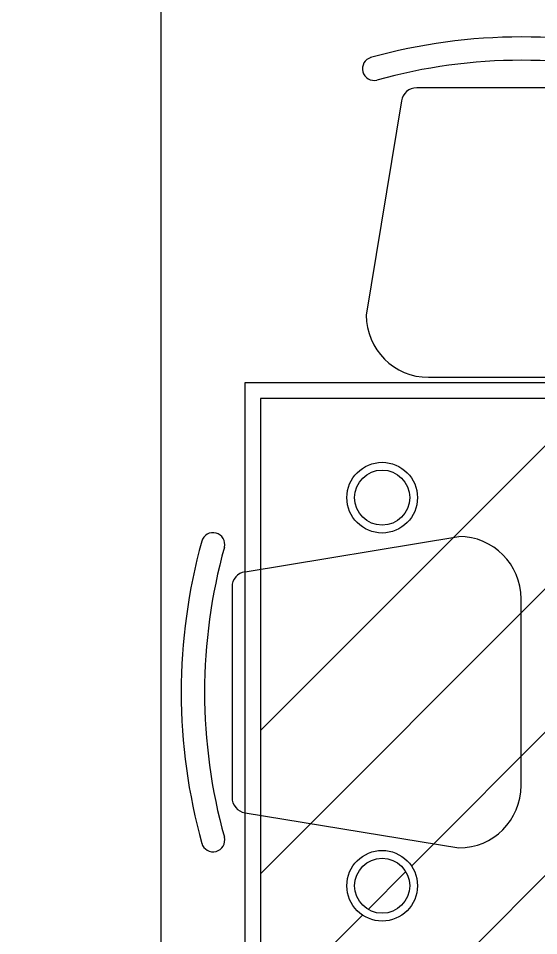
# Model space of a CAD drawing. Header units: millimetres. Extents: x -21393 to 12613, y -4339 to 30737.
# Drawn here: x -14327 to -13658, y 4245 to 5423 of the extents above; entities that cross this region are included whole.
import ezdxf

# ---------------------------------------------------------------- set-up
doc = ezdxf.new("R2010")
doc.units = ezdxf.units.MM
doc.layers.add('布置', color=7, linetype='Continuous')

# ---------------------------------------------------------------- blocks, each defined once
blk = doc.blocks.new('ghj')
at = {"layer": '布置'}
h = blk.add_hatch(dxfattribs=at)
h.set_pattern_fill('ANSI34', color=256, scale=41, style=0)
h.set_pattern_definition([(45, (-23510.26, 8269), (-552.3, 552.3), []), (45, (-23326.2, 8269), (-552.3, 552.3), []), (45, (-23142.1, 8269), (-552.3, 552.3), []), (45, (-22958, 8269), (-552.3, 552.3), [])])
h.paths.add_polyline_path([(-22219.8, 8518.7), (-22219.8, 9278.7), (-23579.8, 9278.7), (-23579.8, 8518.7)])
h.paths.add_polyline_path([(-22327.5, 8652.7, -1), (-22418.2, 8652.7, -1)], flags=16)
h.paths.add_polyline_path([(-22337.5, 8652.7, -1), (-22408.2, 8652.7, -1)], flags=0)
h.paths.add_polyline_path([(-22418.2, 9151.2, -1), (-22327.5, 9151.2, -1)], flags=16)
h.paths.add_polyline_path([(-22408.2, 9151.2, -1), (-22337.5, 9151.2, -1)], flags=0)
h.paths.add_polyline_path([(-23377.8, 8652.7, -1), (-23468.6, 8652.7, -1)], flags=16)
h.paths.add_polyline_path([(-23387.8, 8652.7, -1), (-23458.6, 8652.7, -1)], flags=0)
h.paths.add_polyline_path([(-23468.6, 9151.2, -1), (-23377.8, 9151.2, -1)], flags=16)
h.paths.add_polyline_path([(-23458.6, 9151.2, -1), (-23387.8, 9151.2, -1)], flags=0)
for p, q in [((-23108.6, 9677.6), (-23378.8, 9677.6)), ((-23398.5, 9660.9), (-23443.7, 9385.8)), ((-22199.8, 9298.7), (-23599.8, 9298.7)), ((-23599.8, 9298.7), (-23599.8, 8498.7)), ((-23363.7, 9305.8), (-23123.7, 9305.8)), ((-23599.5, 9056.1), (-23324.5, 9101.3)), ((-23616.3, 9036.4), (-23616.3, 8766.2)), ((-23244.5, 8781.3), (-23244.5, 9021.3)), ((-23599.5, 8746.5), (-23324.5, 8701.3))]:
    blk.add_line(p, q, dxfattribs=at)
blk.add_lwpolyline([(-23579.8, 8518.7), (-22219.8, 8518.7), (-22219.8, 9278.7), (-23579.8, 9278.7)], close=True, dxfattribs=at)
for centre, radius in [((-23423.2, 9151.2), 45.4), ((-23423.2, 9151.2), 35.4), ((-23423.2, 8652.7), 45.4), ((-23423.2, 8652.7), 35.4)]:
    blk.add_circle(centre, radius, dxfattribs=at)
for centre, radius, start, end in [((-23243.7, 9018.7), 724.3, 74.4701, 105.577), ((-23433.6, 9702.1), 15, 105.4901, 284.2842), ((-23243.7, 9019.1), 693.9, 74.4325, 105.5675), ((-23378.8, 9657.6), 20, 90, 170.6717), ((-23363.7, 9385.8), 80, 180, 270), ((-23640.7, 9091.2), 15, 345.7158, 164.5099), ((-23324.5, 9021.3), 80, 0, 90), ((-22957.3, 8901.3), 724.3, 164.4701, 195.577), ((-22957.7, 8901.3), 693.9, 164.4325, 195.5675), ((-23596.3, 9036.4), 20, 99.3283, 180), ((-23324.5, 8781.3), 80, 270, 0), ((-23596.3, 8766.2), 20, 180, 260.6717), ((-23640.7, 8711.3), 15, 195.4901, 14.2842)]:
    blk.add_arc(centre, radius, start, end, dxfattribs=at)

msp = doc.modelspace()

# ---------------------------------------------------------------- linework, layer by layer
msp.add_lwpolyline([(-15343.78, 6851.157), (-15143.78, 6851.157), (-15143.78, 6751.157), (-14143.78, 6751.157), (-14143.78, 5951.157), (-14043.78, 5951.157), (-14043.78, 5851.157), (-14143.78, 5851.157), (-14143.78, 3551.157), (-15043.78, 3551.157), (-15043.78, 3751.157), (-14343.78, 3751.157), (-14343.78, 4651.157), (-15143.78, 4651.157)])

# ---------------------------------------------------------------- block references
at = {"layer": '布置'}
msp.add_blockref('ghj', (9563.967, -4343.721), dxfattribs=at)

doc.saveas('drawing.dxf')
